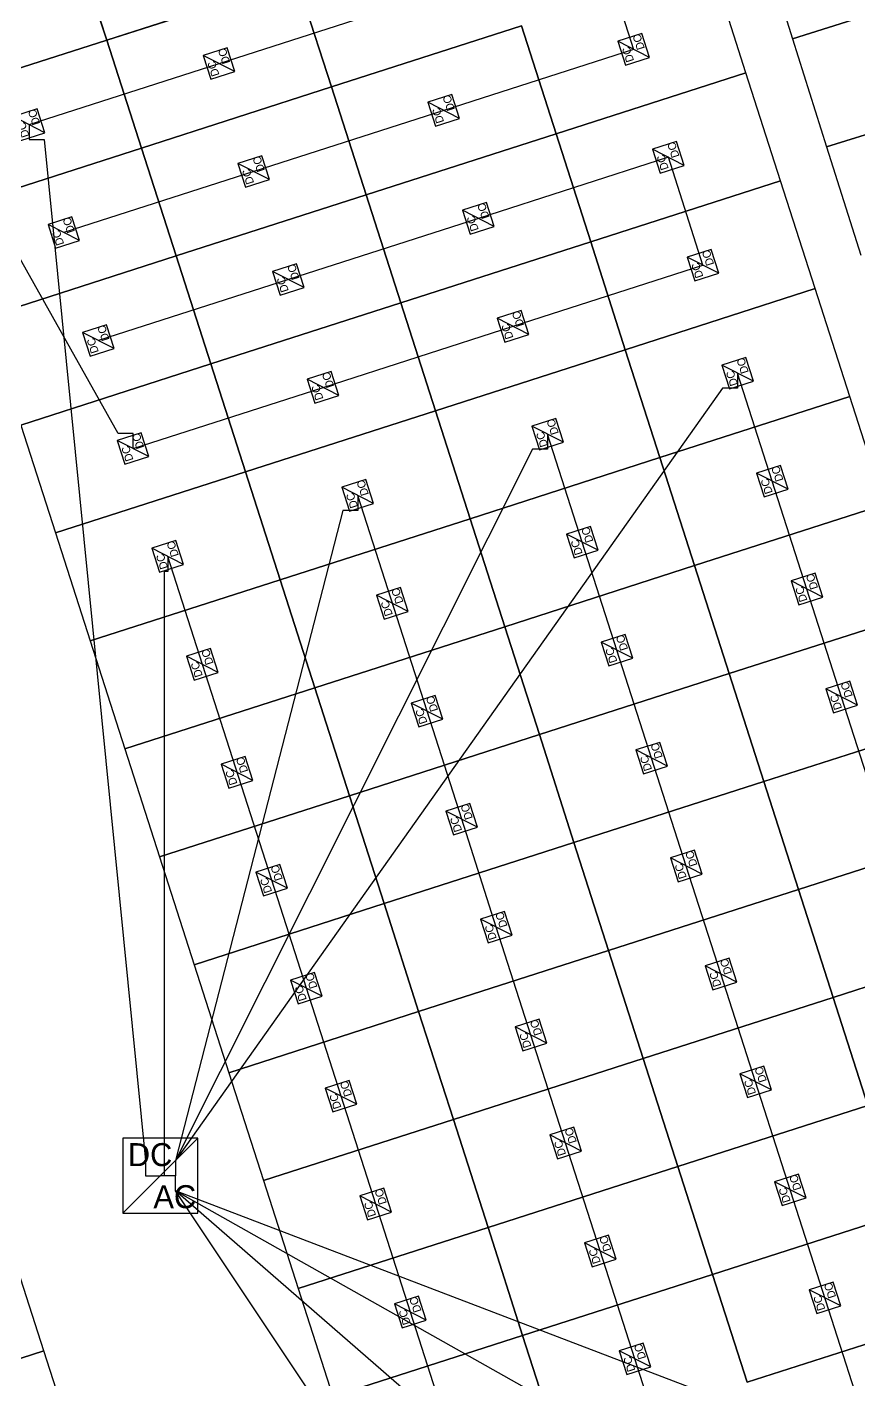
# Model space of a CAD drawing. Header units: feet. Extents: x -377 to 137, y -256 to 143.
# Drawn here: x -309.15 to -281.85, y -174.66 to -130.3 of the extents above; entities that cross this region are included whole.
import ezdxf

# ---------------------------------------------------------------- set-up
doc = ezdxf.new("R2010")
doc.units = ezdxf.units.FT
for name, color, linetype in [('Connections', 7, 'CONTINUOUS'), ('Inverters', 7, 'CONTINUOUS'), ('Modules', 7, 'CONTINUOUS'), ('Strings', 7, 'CONTINUOUS')]:
    doc.layers.add(name, color=color, linetype=linetype)

msp = doc.modelspace()

# ---------------------------------------------------------------- linework, layer by layer
at = {"layer": 'Connections', "color": 91}
for p, q in [((-306.161, -143.624), (-320.338, -118.415)), ((-309.08, -133.499), (-309.08, -133.991)), ((-309.08, -133.991), (-308.588, -133.991)), ((-308.588, -133.991), (-305.264, -167.466)), ((-285.834, -141.648), (-285.834, -142.14)), ((-286.326, -142.14), (-304.279, -167.466)), ((-285.834, -142.14), (-286.326, -142.14)), ((-305.669, -143.624), (-306.161, -143.624)), ((-305.669, -144.116), (-305.669, -143.624)), ((-292.067, -143.65), (-292.067, -144.142)), ((-292.559, -144.142), (-304.279, -167.466)), ((-292.067, -144.142), (-292.559, -144.142)), ((-298.299, -145.653), (-298.299, -146.145)), ((-298.791, -146.145), (-304.279, -167.466)), ((-298.299, -146.145), (-298.791, -146.145)), ((-304.532, -147.655), (-304.532, -148.147)), ((-304.532, -148.147), (-304.652, -148.147)), ((-304.652, -148.147), (-304.652, -167.958)), ((-305.264, -167.466), (-305.264, -167.958)), ((-304.279, -167.466), (-304.279, -167.958)), ((-304.279, -167.466), (-304.279, -167.958)), ((-304.279, -167.466), (-304.279, -167.958)), ((-305.264, -167.958), (-304.771, -167.958)), ((-304.279, -167.958), (-304.771, -167.958)), ((-304.279, -167.958), (-304.771, -167.958)), ((-304.279, -167.958), (-304.771, -167.958)), ((-304.652, -167.958), (-304.771, -167.958)), ((-304.279, -167.958), (-304.771, -167.958)), ((-304.279, -167.958), (-304.771, -167.958)), ((-304.279, -167.958), (-304.771, -167.958)), ((-304.279, -167.958), (-304.771, -167.958)), ((-304.279, -168.45), (-304.279, -167.958)), ((-304.279, -168.45), (-304.279, -167.958)), ((-304.279, -168.45), (-304.279, -167.958)), ((-304.279, -168.45), (-304.279, -167.958)), ((-292.516, -186.092), (-304.279, -168.45)), ((-286.283, -184.09), (-304.279, -168.45)), ((-280.051, -182.087), (-304.279, -168.45)), ((-273.818, -180.084), (-304.279, -168.45))]:
    msp.add_line(p, q, dxfattribs=at)
at = {"layer": 'Inverters'}
for p, q in [((-303.541, -166.728), (-306.002, -166.728)), ((-306.002, -166.728), (-306.002, -169.188)), ((-306.002, -169.188), (-303.541, -166.728)), ((-303.541, -169.188), (-303.541, -166.728)), ((-306.002, -169.188), (-303.541, -169.188))]:
    msp.add_line(p, q, dxfattribs=at)
at = {"layer": 'Modules', "color": 254}
for p, q in [((-306.532, -130.728), (-307.67, -127.189)), ((-307.67, -127.189), (-306.532, -130.728)), ((-285.152, -127.143), (-284.033, -130.688)), ((-285.561, -131.799), (-286.698, -128.26)), ((-300.3, -128.726), (-306.532, -130.728)), ((-306.532, -130.728), (-300.3, -128.726)), ((-299.163, -132.265), (-300.3, -128.726)), ((-300.3, -128.726), (-299.163, -132.265)), ((-284.033, -130.688), (-277.791, -128.717)), ((-277.791, -128.717), (-284.033, -130.688)), ((-292.93, -130.262), (-299.163, -132.265)), ((-299.163, -132.265), (-292.93, -130.262)), ((-291.793, -133.801), (-292.93, -130.262)), ((-292.93, -130.262), (-291.793, -133.801)), ((-306.532, -130.728), (-312.765, -132.731)), ((-312.765, -132.731), (-306.532, -130.728)), ((-305.395, -134.267), (-306.532, -130.728)), ((-306.532, -130.728), (-305.395, -134.267)), ((-288.981, -130.515), (-289.761, -130.766)), ((-289.761, -130.766), (-289.511, -131.547)), ((-288.73, -131.296), (-289.761, -130.766)), ((-288.73, -131.296), (-288.981, -130.515)), ((-284.033, -130.688), (-282.914, -134.232)), ((-302.583, -130.981), (-303.364, -131.232)), ((-303.364, -131.232), (-303.113, -132.013)), ((-302.332, -131.762), (-303.364, -131.232)), ((-302.332, -131.762), (-302.583, -130.981)), ((-289.511, -131.547), (-288.73, -131.296)), ((-303.113, -132.013), (-302.332, -131.762)), ((-285.561, -131.799), (-291.793, -133.801)), ((-291.793, -133.801), (-285.561, -131.799)), ((-284.424, -135.338), (-285.561, -131.799)), ((-299.163, -132.265), (-305.395, -134.267)), ((-305.395, -134.267), (-299.163, -132.265)), ((-298.026, -135.804), (-299.163, -132.265)), ((-299.163, -132.265), (-298.026, -135.804)), ((-295.213, -132.517), (-295.994, -132.768)), ((-294.962, -133.298), (-295.213, -132.517)), ((-282.914, -134.232), (-276.672, -132.262)), ((-276.672, -132.262), (-282.914, -134.232)), ((-308.815, -132.983), (-309.596, -133.234)), ((-308.564, -133.764), (-308.815, -132.983)), ((-295.994, -132.768), (-295.743, -133.549)), ((-294.962, -133.298), (-295.994, -132.768)), ((-308.564, -133.764), (-309.596, -133.234)), ((-295.743, -133.549), (-294.962, -133.298)), ((-309.345, -134.015), (-308.564, -133.764)), ((-291.793, -133.801), (-298.026, -135.804)), ((-298.026, -135.804), (-291.793, -133.801)), ((-290.656, -137.34), (-291.793, -133.801)), ((-291.793, -133.801), (-290.656, -137.34)), ((-305.395, -134.267), (-311.628, -136.27)), ((-311.628, -136.27), (-305.395, -134.267)), ((-304.258, -137.806), (-305.395, -134.267)), ((-305.395, -134.267), (-304.258, -137.806)), ((-287.843, -134.054), (-288.624, -134.305)), ((-288.624, -134.305), (-288.373, -135.086)), ((-287.593, -134.835), (-288.624, -134.305)), ((-287.593, -134.835), (-287.843, -134.054)), ((-282.914, -134.232), (-281.795, -137.777)), ((-301.446, -134.52), (-302.226, -134.771)), ((-302.226, -134.771), (-301.976, -135.552)), ((-301.195, -135.301), (-302.226, -134.771)), ((-301.195, -135.301), (-301.446, -134.52)), ((-288.373, -135.086), (-287.593, -134.835)), ((-301.976, -135.552), (-301.195, -135.301)), ((-284.424, -135.338), (-290.656, -137.34)), ((-290.656, -137.34), (-284.424, -135.338)), ((-283.287, -138.877), (-284.424, -135.338)), ((-298.026, -135.804), (-304.258, -137.806)), ((-304.258, -137.806), (-298.026, -135.804)), ((-296.889, -139.343), (-298.026, -135.804)), ((-298.026, -135.804), (-296.889, -139.343)), ((-294.076, -136.056), (-294.857, -136.307)), ((-293.825, -136.837), (-294.076, -136.056)), ((-307.678, -136.522), (-308.459, -136.773)), ((-307.427, -137.303), (-307.678, -136.522)), ((-294.857, -136.307), (-294.606, -137.088)), ((-293.825, -136.837), (-294.857, -136.307)), ((-308.459, -136.773), (-308.208, -137.554)), ((-307.427, -137.303), (-308.459, -136.773)), ((-294.606, -137.088), (-293.825, -136.837)), ((-308.208, -137.554), (-307.427, -137.303)), ((-290.656, -137.34), (-296.889, -139.343)), ((-296.889, -139.343), (-290.656, -137.34)), ((-289.519, -140.879), (-290.656, -137.34)), ((-290.656, -137.34), (-289.519, -140.879)), ((-304.258, -137.806), (-310.491, -139.809)), ((-310.491, -139.809), (-304.258, -137.806)), ((-303.121, -141.345), (-304.258, -137.806)), ((-304.258, -137.806), (-303.121, -141.345)), ((-286.706, -137.593), (-287.487, -137.844)), ((-287.487, -137.844), (-287.236, -138.625)), ((-286.455, -138.374), (-287.487, -137.844)), ((-286.455, -138.374), (-286.706, -137.593)), ((-300.308, -138.059), (-301.089, -138.31)), ((-301.089, -138.31), (-300.838, -139.091)), ((-300.058, -138.84), (-301.089, -138.31)), ((-300.058, -138.84), (-300.308, -138.059)), ((-287.236, -138.625), (-286.455, -138.374)), ((-300.838, -139.091), (-300.058, -138.84)), ((-283.287, -138.877), (-289.519, -140.879)), ((-289.519, -140.879), (-283.287, -138.877)), ((-282.149, -142.416), (-283.287, -138.877)), ((-296.889, -139.343), (-303.121, -141.345)), ((-303.121, -141.345), (-296.889, -139.343)), ((-295.752, -142.882), (-296.889, -139.343)), ((-296.889, -139.343), (-295.752, -142.882)), ((-292.939, -139.595), (-293.72, -139.846)), ((-292.688, -140.376), (-292.939, -139.595)), ((-306.541, -140.061), (-307.322, -140.312)), ((-306.29, -140.842), (-306.541, -140.061)), ((-293.72, -139.846), (-293.469, -140.627)), ((-292.688, -140.376), (-293.72, -139.846)), ((-307.322, -140.312), (-307.071, -141.093)), ((-306.29, -140.842), (-307.322, -140.312)), ((-293.469, -140.627), (-292.688, -140.376)), ((-307.071, -141.093), (-306.29, -140.842)), ((-289.519, -140.879), (-295.752, -142.882)), ((-295.752, -142.882), (-289.519, -140.879)), ((-288.382, -144.418), (-289.519, -140.879)), ((-289.519, -140.879), (-288.382, -144.418)), ((-303.121, -141.345), (-309.354, -143.348)), ((-309.354, -143.348), (-303.121, -141.345)), ((-301.984, -144.884), (-303.121, -141.345)), ((-303.121, -141.345), (-301.984, -144.884)), ((-285.569, -141.132), (-286.35, -141.383)), ((-286.35, -141.383), (-286.099, -142.164)), ((-285.318, -141.913), (-286.35, -141.383)), ((-285.318, -141.913), (-285.569, -141.132)), ((-299.171, -141.598), (-299.952, -141.849)), ((-299.952, -141.849), (-299.701, -142.63)), ((-298.92, -142.379), (-299.952, -141.849)), ((-298.92, -142.379), (-299.171, -141.598)), ((-286.099, -142.164), (-285.318, -141.913)), ((-299.701, -142.63), (-298.92, -142.379)), ((-282.149, -142.416), (-288.382, -144.418)), ((-288.382, -144.418), (-282.149, -142.416)), ((-281.012, -145.955), (-282.149, -142.416)), ((-295.752, -142.882), (-301.984, -144.884)), ((-301.984, -144.884), (-295.752, -142.882)), ((-294.614, -146.421), (-295.752, -142.882)), ((-295.752, -142.882), (-294.614, -146.421)), ((-291.802, -143.134), (-292.583, -143.385)), ((-291.551, -143.915), (-291.802, -143.134)), ((-309.354, -143.348), (-308.217, -146.887)), ((-305.404, -143.6), (-306.185, -143.851)), ((-305.153, -144.381), (-305.404, -143.6)), ((-292.583, -143.385), (-292.332, -144.166)), ((-291.551, -143.915), (-292.583, -143.385)), ((-306.185, -143.851), (-305.934, -144.632)), ((-305.153, -144.381), (-306.185, -143.851)), ((-292.332, -144.166), (-291.551, -143.915)), ((-305.934, -144.632), (-305.153, -144.381)), ((-288.382, -144.418), (-294.614, -146.421)), ((-294.614, -146.421), (-288.382, -144.418)), ((-287.245, -147.957), (-288.382, -144.418)), ((-288.382, -144.418), (-287.245, -147.957)), ((-301.984, -144.884), (-308.217, -146.887)), ((-308.217, -146.887), (-301.984, -144.884)), ((-300.847, -148.423), (-301.984, -144.884)), ((-301.984, -144.884), (-300.847, -148.423)), ((-284.432, -144.671), (-285.213, -144.922)), ((-285.213, -144.922), (-284.962, -145.703)), ((-284.181, -145.452), (-285.213, -144.922)), ((-284.181, -145.452), (-284.432, -144.671)), ((-298.034, -145.137), (-298.815, -145.388)), ((-298.815, -145.388), (-298.564, -146.169)), ((-297.783, -145.918), (-298.815, -145.388)), ((-297.783, -145.918), (-298.034, -145.137)), ((-284.962, -145.703), (-284.181, -145.452)), ((-298.564, -146.169), (-297.783, -145.918)), ((-281.012, -145.955), (-287.245, -147.957)), ((-287.245, -147.957), (-281.012, -145.955)), ((-294.614, -146.421), (-300.847, -148.423)), ((-300.847, -148.423), (-294.614, -146.421)), ((-293.477, -149.96), (-294.614, -146.421)), ((-294.614, -146.421), (-293.477, -149.96)), ((-290.665, -146.673), (-291.446, -146.924)), ((-290.414, -147.454), (-290.665, -146.673)), ((-308.217, -146.887), (-307.079, -150.426)), ((-304.267, -147.139), (-305.048, -147.39)), ((-304.016, -147.92), (-304.267, -147.139)), ((-291.446, -146.924), (-291.195, -147.705)), ((-290.414, -147.454), (-291.446, -146.924)), ((-305.048, -147.39), (-304.797, -148.171)), ((-304.016, -147.92), (-305.048, -147.39)), ((-291.195, -147.705), (-290.414, -147.454)), ((-304.797, -148.171), (-304.016, -147.92)), ((-287.245, -147.957), (-293.477, -149.96)), ((-293.477, -149.96), (-287.245, -147.957)), ((-286.108, -151.496), (-287.245, -147.957)), ((-287.245, -147.957), (-286.108, -151.496)), ((-300.847, -148.423), (-307.079, -150.426)), ((-307.079, -150.426), (-300.847, -148.423)), ((-299.71, -151.962), (-300.847, -148.423)), ((-300.847, -148.423), (-299.71, -151.962)), ((-283.295, -148.21), (-284.076, -148.461)), ((-284.076, -148.461), (-283.825, -149.242)), ((-283.044, -148.991), (-284.076, -148.461)), ((-283.044, -148.991), (-283.295, -148.21)), ((-296.897, -148.676), (-297.678, -148.927)), ((-297.678, -148.927), (-297.427, -149.708)), ((-296.646, -149.457), (-297.678, -148.927)), ((-296.646, -149.457), (-296.897, -148.676)), ((-283.825, -149.242), (-283.044, -148.991)), ((-297.427, -149.708), (-296.646, -149.457)), ((-279.875, -149.494), (-286.108, -151.496)), ((-286.108, -151.496), (-279.875, -149.494)), ((-293.477, -149.96), (-299.71, -151.962)), ((-299.71, -151.962), (-293.477, -149.96)), ((-292.34, -153.499), (-293.477, -149.96)), ((-293.477, -149.96), (-292.34, -153.499)), ((-289.528, -150.212), (-290.308, -150.463)), ((-289.277, -150.993), (-289.528, -150.212)), ((-307.079, -150.426), (-305.942, -153.965)), ((-303.13, -150.678), (-303.911, -150.929)), ((-302.879, -151.459), (-303.13, -150.678)), ((-290.308, -150.463), (-290.058, -151.244)), ((-289.277, -150.993), (-290.308, -150.463)), ((-303.911, -150.929), (-303.66, -151.71)), ((-302.879, -151.459), (-303.911, -150.929)), ((-290.058, -151.244), (-289.277, -150.993)), ((-303.66, -151.71), (-302.879, -151.459)), ((-286.108, -151.496), (-292.34, -153.499)), ((-292.34, -153.499), (-286.108, -151.496)), ((-284.971, -155.035), (-286.108, -151.496)), ((-286.108, -151.496), (-284.971, -155.035)), ((-299.71, -151.962), (-305.942, -153.965)), ((-305.942, -153.965), (-299.71, -151.962)), ((-298.573, -155.501), (-299.71, -151.962)), ((-299.71, -151.962), (-298.573, -155.501)), ((-282.158, -151.749), (-282.939, -152)), ((-282.939, -152), (-282.688, -152.781)), ((-281.907, -152.53), (-282.939, -152)), ((-281.907, -152.53), (-282.158, -151.749)), ((-295.76, -152.215), (-296.541, -152.466)), ((-296.541, -152.466), (-296.29, -153.247)), ((-295.509, -152.996), (-296.541, -152.466)), ((-295.509, -152.996), (-295.76, -152.215)), ((-282.688, -152.781), (-281.907, -152.53)), ((-296.29, -153.247), (-295.509, -152.996)), ((-278.738, -153.033), (-284.971, -155.035)), ((-284.971, -155.035), (-278.738, -153.033)), ((-292.34, -153.499), (-298.573, -155.501)), ((-298.573, -155.501), (-292.34, -153.499)), ((-291.203, -157.038), (-292.34, -153.499)), ((-292.34, -153.499), (-291.203, -157.038)), ((-288.39, -153.751), (-289.171, -154.002)), ((-288.14, -154.532), (-288.39, -153.751)), ((-305.942, -153.965), (-304.805, -157.504)), ((-301.993, -154.217), (-302.773, -154.468)), ((-301.742, -154.998), (-301.993, -154.217)), ((-289.171, -154.002), (-288.92, -154.783)), ((-288.14, -154.532), (-289.171, -154.002)), ((-302.773, -154.468), (-302.523, -155.249)), ((-301.742, -154.998), (-302.773, -154.468)), ((-288.92, -154.783), (-288.14, -154.532)), ((-302.523, -155.249), (-301.742, -154.998)), ((-284.971, -155.035), (-291.203, -157.038)), ((-291.203, -157.038), (-284.971, -155.035)), ((-283.834, -158.574), (-284.971, -155.035)), ((-284.971, -155.035), (-283.834, -158.574)), ((-298.573, -155.501), (-304.805, -157.504)), ((-304.805, -157.504), (-298.573, -155.501)), ((-297.436, -159.04), (-298.573, -155.501)), ((-298.573, -155.501), (-297.436, -159.04)), ((-294.623, -155.754), (-295.404, -156.005)), ((-295.404, -156.005), (-295.153, -156.786)), ((-294.372, -156.535), (-295.404, -156.005)), ((-294.372, -156.535), (-294.623, -155.754)), ((-295.153, -156.786), (-294.372, -156.535)), ((-277.601, -156.572), (-283.834, -158.574)), ((-283.834, -158.574), (-277.601, -156.572)), ((-291.203, -157.038), (-297.436, -159.04)), ((-297.436, -159.04), (-291.203, -157.038)), ((-290.066, -160.577), (-291.203, -157.038)), ((-291.203, -157.038), (-290.066, -160.577)), ((-287.253, -157.29), (-288.034, -157.541)), ((-287.002, -158.071), (-287.253, -157.29)), ((-304.805, -157.504), (-303.668, -161.043)), ((-300.855, -157.756), (-301.636, -158.007)), ((-300.605, -158.537), (-300.855, -157.756)), ((-288.034, -157.541), (-287.783, -158.322)), ((-287.002, -158.071), (-288.034, -157.541)), ((-301.636, -158.007), (-301.385, -158.788)), ((-300.605, -158.537), (-301.636, -158.007)), ((-287.783, -158.322), (-287.002, -158.071)), ((-301.385, -158.788), (-300.605, -158.537)), ((-283.834, -158.574), (-290.066, -160.577)), ((-290.066, -160.577), (-283.834, -158.574)), ((-282.696, -162.113), (-283.834, -158.574)), ((-283.834, -158.574), (-282.696, -162.113)), ((-297.436, -159.04), (-303.668, -161.043)), ((-303.668, -161.043), (-297.436, -159.04)), ((-296.299, -162.579), (-297.436, -159.04)), ((-297.436, -159.04), (-296.299, -162.579)), ((-293.486, -159.293), (-294.267, -159.544)), ((-294.267, -159.544), (-294.016, -160.325)), ((-293.235, -160.074), (-294.267, -159.544)), ((-293.235, -160.074), (-293.486, -159.293)), ((-294.016, -160.325), (-293.235, -160.074)), ((-276.464, -160.111), (-282.696, -162.113)), ((-282.696, -162.113), (-276.464, -160.111)), ((-290.066, -160.577), (-296.299, -162.579)), ((-296.299, -162.579), (-290.066, -160.577)), ((-288.929, -164.116), (-290.066, -160.577)), ((-290.066, -160.577), (-288.929, -164.116)), ((-286.116, -160.829), (-286.897, -161.08)), ((-285.865, -161.61), (-286.116, -160.829)), ((-303.668, -161.043), (-302.531, -164.582)), ((-299.718, -161.295), (-300.499, -161.546)), ((-299.467, -162.076), (-299.718, -161.295)), ((-286.897, -161.08), (-286.646, -161.861)), ((-285.865, -161.61), (-286.897, -161.08)), ((-300.499, -161.546), (-300.248, -162.327)), ((-299.467, -162.076), (-300.499, -161.546)), ((-286.646, -161.861), (-285.865, -161.61)), ((-300.248, -162.327), (-299.467, -162.076)), ((-282.696, -162.113), (-288.929, -164.116)), ((-288.929, -164.116), (-282.696, -162.113)), ((-281.559, -165.652), (-282.696, -162.113)), ((-282.696, -162.113), (-281.559, -165.652)), ((-296.299, -162.579), (-302.531, -164.582)), ((-302.531, -164.582), (-296.299, -162.579)), ((-295.161, -166.118), (-296.299, -162.579)), ((-296.299, -162.579), (-295.161, -166.118)), ((-292.349, -162.832), (-293.13, -163.083)), ((-293.13, -163.083), (-292.879, -163.864)), ((-292.098, -163.613), (-293.13, -163.083)), ((-292.098, -163.613), (-292.349, -162.832)), ((-292.879, -163.864), (-292.098, -163.613)), ((-288.929, -164.116), (-295.161, -166.118)), ((-295.161, -166.118), (-288.929, -164.116)), ((-287.792, -167.655), (-288.929, -164.116)), ((-288.929, -164.116), (-287.792, -167.655)), ((-284.979, -164.368), (-285.76, -164.619)), ((-284.728, -165.149), (-284.979, -164.368)), ((-302.531, -164.582), (-301.394, -168.121)), ((-298.581, -164.834), (-299.362, -165.085)), ((-298.33, -165.615), (-298.581, -164.834)), ((-285.76, -164.619), (-285.509, -165.4)), ((-284.728, -165.149), (-285.76, -164.619)), ((-299.362, -165.085), (-299.111, -165.866)), ((-298.33, -165.615), (-299.362, -165.085)), ((-285.509, -165.4), (-284.728, -165.149)), ((-299.111, -165.866), (-298.33, -165.615)), ((-281.559, -165.652), (-287.792, -167.655)), ((-287.792, -167.655), (-281.559, -165.652)), ((-295.161, -166.118), (-301.394, -168.121)), ((-301.394, -168.121), (-295.161, -166.118)), ((-294.024, -169.657), (-295.161, -166.118)), ((-295.161, -166.118), (-294.024, -169.657)), ((-291.212, -166.371), (-291.993, -166.622)), ((-291.993, -166.622), (-291.742, -167.403)), ((-290.961, -167.152), (-291.993, -166.622)), ((-290.961, -167.152), (-291.212, -166.371)), ((-291.742, -167.403), (-290.961, -167.152)), ((-287.792, -167.655), (-294.024, -169.657)), ((-294.024, -169.657), (-287.792, -167.655)), ((-286.655, -171.194), (-287.792, -167.655)), ((-287.792, -167.655), (-286.655, -171.194)), ((-283.842, -167.907), (-284.623, -168.158)), ((-283.591, -168.688), (-283.842, -167.907)), ((-301.394, -168.121), (-300.257, -171.66)), ((-297.444, -168.373), (-298.225, -168.624)), ((-297.193, -169.154), (-297.444, -168.373)), ((-284.623, -168.158), (-284.372, -168.939)), ((-283.591, -168.688), (-284.623, -168.158)), ((-298.225, -168.624), (-297.974, -169.405)), ((-297.193, -169.154), (-298.225, -168.624)), ((-284.372, -168.939), (-283.591, -168.688)), ((-297.974, -169.405), (-297.193, -169.154)), ((-280.422, -169.191), (-286.655, -171.194)), ((-286.655, -171.194), (-280.422, -169.191)), ((-294.024, -169.657), (-300.257, -171.66)), ((-300.257, -171.66), (-294.024, -169.657)), ((-292.887, -173.196), (-294.024, -169.657)), ((-294.024, -169.657), (-292.887, -173.196)), ((-308.592, -173.704), (-309.729, -170.165)), ((-290.075, -169.91), (-290.855, -170.161)), ((-290.855, -170.161), (-290.605, -170.942)), ((-289.824, -170.691), (-290.855, -170.161)), ((-289.824, -170.691), (-290.075, -169.91)), ((-290.605, -170.942), (-289.824, -170.691)), ((-286.655, -171.194), (-292.887, -173.196)), ((-292.887, -173.196), (-286.655, -171.194)), ((-285.518, -174.733), (-286.655, -171.194)), ((-286.655, -171.194), (-285.518, -174.733)), ((-282.705, -171.446), (-283.486, -171.697)), ((-282.454, -172.227), (-282.705, -171.446)), ((-300.257, -171.66), (-299.12, -175.199)), ((-296.307, -171.912), (-297.088, -172.163)), ((-296.056, -172.693), (-296.307, -171.912)), ((-283.486, -171.697), (-283.235, -172.478)), ((-282.454, -172.227), (-283.486, -171.697)), ((-297.088, -172.163), (-296.837, -172.944)), ((-296.056, -172.693), (-297.088, -172.163)), ((-283.235, -172.478), (-282.454, -172.227)), ((-296.837, -172.944), (-296.056, -172.693)), ((-279.285, -172.73), (-285.518, -174.733)), ((-285.518, -174.733), (-279.285, -172.73)), ((-292.887, -173.196), (-299.12, -175.199)), ((-299.12, -175.199), (-292.887, -173.196)), ((-291.75, -176.735), (-292.887, -173.196)), ((-292.887, -173.196), (-291.75, -176.735)), ((-308.592, -173.704), (-314.825, -175.707)), ((-314.825, -175.707), (-308.592, -173.704)), ((-307.455, -177.243), (-308.592, -173.704)), ((-288.937, -173.449), (-289.718, -173.7)), ((-289.718, -173.7), (-289.467, -174.481)), ((-288.687, -174.23), (-289.718, -173.7)), ((-288.687, -174.23), (-288.937, -173.449)), ((-289.467, -174.481), (-288.687, -174.23))]:
    msp.add_line(p, q, dxfattribs=at)
at = {"layer": 'Strings', "color": 11}
for p, q in [((-290.383, -127.492), (-289.246, -131.031)), ((-302.848, -131.497), (-296.615, -129.494)), ((-289.246, -131.031), (-295.478, -133.033)), ((-309.08, -133.499), (-302.848, -131.497)), ((-295.478, -133.033), (-301.711, -135.036)), ((-288.108, -134.57), (-294.341, -136.572)), ((-286.971, -138.109), (-288.108, -134.57)), ((-301.711, -135.036), (-307.943, -137.038)), ((-294.341, -136.572), (-300.573, -138.575)), ((-293.204, -140.111), (-286.971, -138.109)), ((-300.573, -138.575), (-306.806, -140.577)), ((-299.436, -142.114), (-293.204, -140.111)), ((-284.697, -145.187), (-285.834, -141.648)), ((-305.669, -144.116), (-299.436, -142.114)), ((-289.793, -150.728), (-292.067, -143.65)), ((-283.56, -148.726), (-284.697, -145.187)), ((-296.025, -152.731), (-298.299, -145.653)), ((-303.395, -151.194), (-304.532, -147.655)), ((-282.423, -152.265), (-283.56, -148.726)), ((-288.655, -154.267), (-289.793, -150.728)), ((-301.12, -158.272), (-303.395, -151.194)), ((-281.286, -155.804), (-282.423, -152.265)), ((-294.888, -156.27), (-296.025, -152.731)), ((-287.518, -157.806), (-288.655, -154.267)), ((-293.751, -159.809), (-294.888, -156.27)), ((-286.381, -161.345), (-287.518, -157.806)), ((-299.983, -161.811), (-301.12, -158.272)), ((-292.614, -163.348), (-293.751, -159.809)), ((-285.244, -164.884), (-286.381, -161.345)), ((-298.846, -165.35), (-299.983, -161.811)), ((-291.477, -166.887), (-292.614, -163.348)), ((-280.696, -179.04), (-285.244, -164.884)), ((-297.709, -168.889), (-298.846, -165.35)), ((-290.34, -170.426), (-291.477, -166.887)), ((-296.572, -172.428), (-297.709, -168.889)), ((-289.202, -173.965), (-290.34, -170.426)), ((-295.435, -175.967), (-296.572, -172.428)), ((-286.928, -181.043), (-289.202, -173.965))]:
    msp.add_line(p, q, dxfattribs=at)

# ---------------------------------------------------------------- texts
at = {"layer": 'Inverters'}
for s, p in [('DC', (-305.838, -167.646)), ('AC', (-305.001, -169.024))]:
    msp.add_text(s, height=0.7546, dxfattribs=at).set_placement(p)
at = {"layer": 'Modules'}
for p in [(-288.877, -130.998), (-302.479, -131.464), (-289.229, -131.404), (-302.831, -131.87), (-295.109, -133.001), (-308.712, -133.467), (-295.461, -133.407), (-309.063, -133.873), (-287.74, -134.537), (-301.342, -135.003), (-288.092, -134.943), (-301.694, -135.409), (-293.972, -136.54), (-307.574, -137.006), (-294.324, -136.946), (-307.926, -137.412), (-286.603, -138.076), (-300.205, -138.542), (-286.955, -138.482), (-300.557, -138.948), (-292.835, -140.079), (-306.437, -140.545), (-293.187, -140.485), (-306.789, -140.951), (-285.466, -141.615), (-299.068, -142.081), (-285.818, -142.021), (-299.42, -142.487), (-291.698, -143.618), (-305.3, -144.084), (-292.05, -144.024), (-305.652, -144.49), (-284.328, -145.154), (-297.931, -145.62), (-284.68, -145.56), (-298.283, -146.026), (-290.561, -147.157), (-304.163, -147.623), (-290.913, -147.563), (-304.515, -148.029), (-283.191, -148.693), (-296.793, -149.159), (-283.543, -149.099), (-297.145, -149.565), (-289.424, -150.696), (-303.026, -151.162), (-289.776, -151.102), (-303.378, -151.568), (-282.054, -152.232), (-295.656, -152.698), (-282.406, -152.638), (-296.008, -153.104), (-288.287, -154.235), (-301.889, -154.701), (-288.639, -154.641), (-302.241, -155.107), (-294.519, -156.237), (-294.871, -156.643), (-287.15, -157.774), (-300.752, -158.24), (-287.502, -158.18), (-301.104, -158.646), (-293.382, -159.776), (-293.734, -160.182), (-286.013, -161.313), (-299.615, -161.779), (-286.365, -161.719), (-299.967, -162.185), (-292.245, -163.315), (-292.597, -163.721), (-284.875, -164.852), (-298.478, -165.318), (-285.227, -165.258), (-298.83, -165.724), (-291.108, -166.854), (-291.46, -167.26), (-283.738, -168.391), (-297.34, -168.857), (-284.09, -168.797), (-297.692, -169.263), (-289.971, -170.393), (-290.323, -170.799), (-282.601, -171.93), (-296.203, -172.396), (-282.953, -172.336), (-296.555, -172.802), (-288.834, -173.932), (-289.186, -174.338)]:
    msp.add_text('DC', height=0.2625, rotation=107.8126, dxfattribs=at).set_placement(p)

doc.saveas('drawing.dxf')
